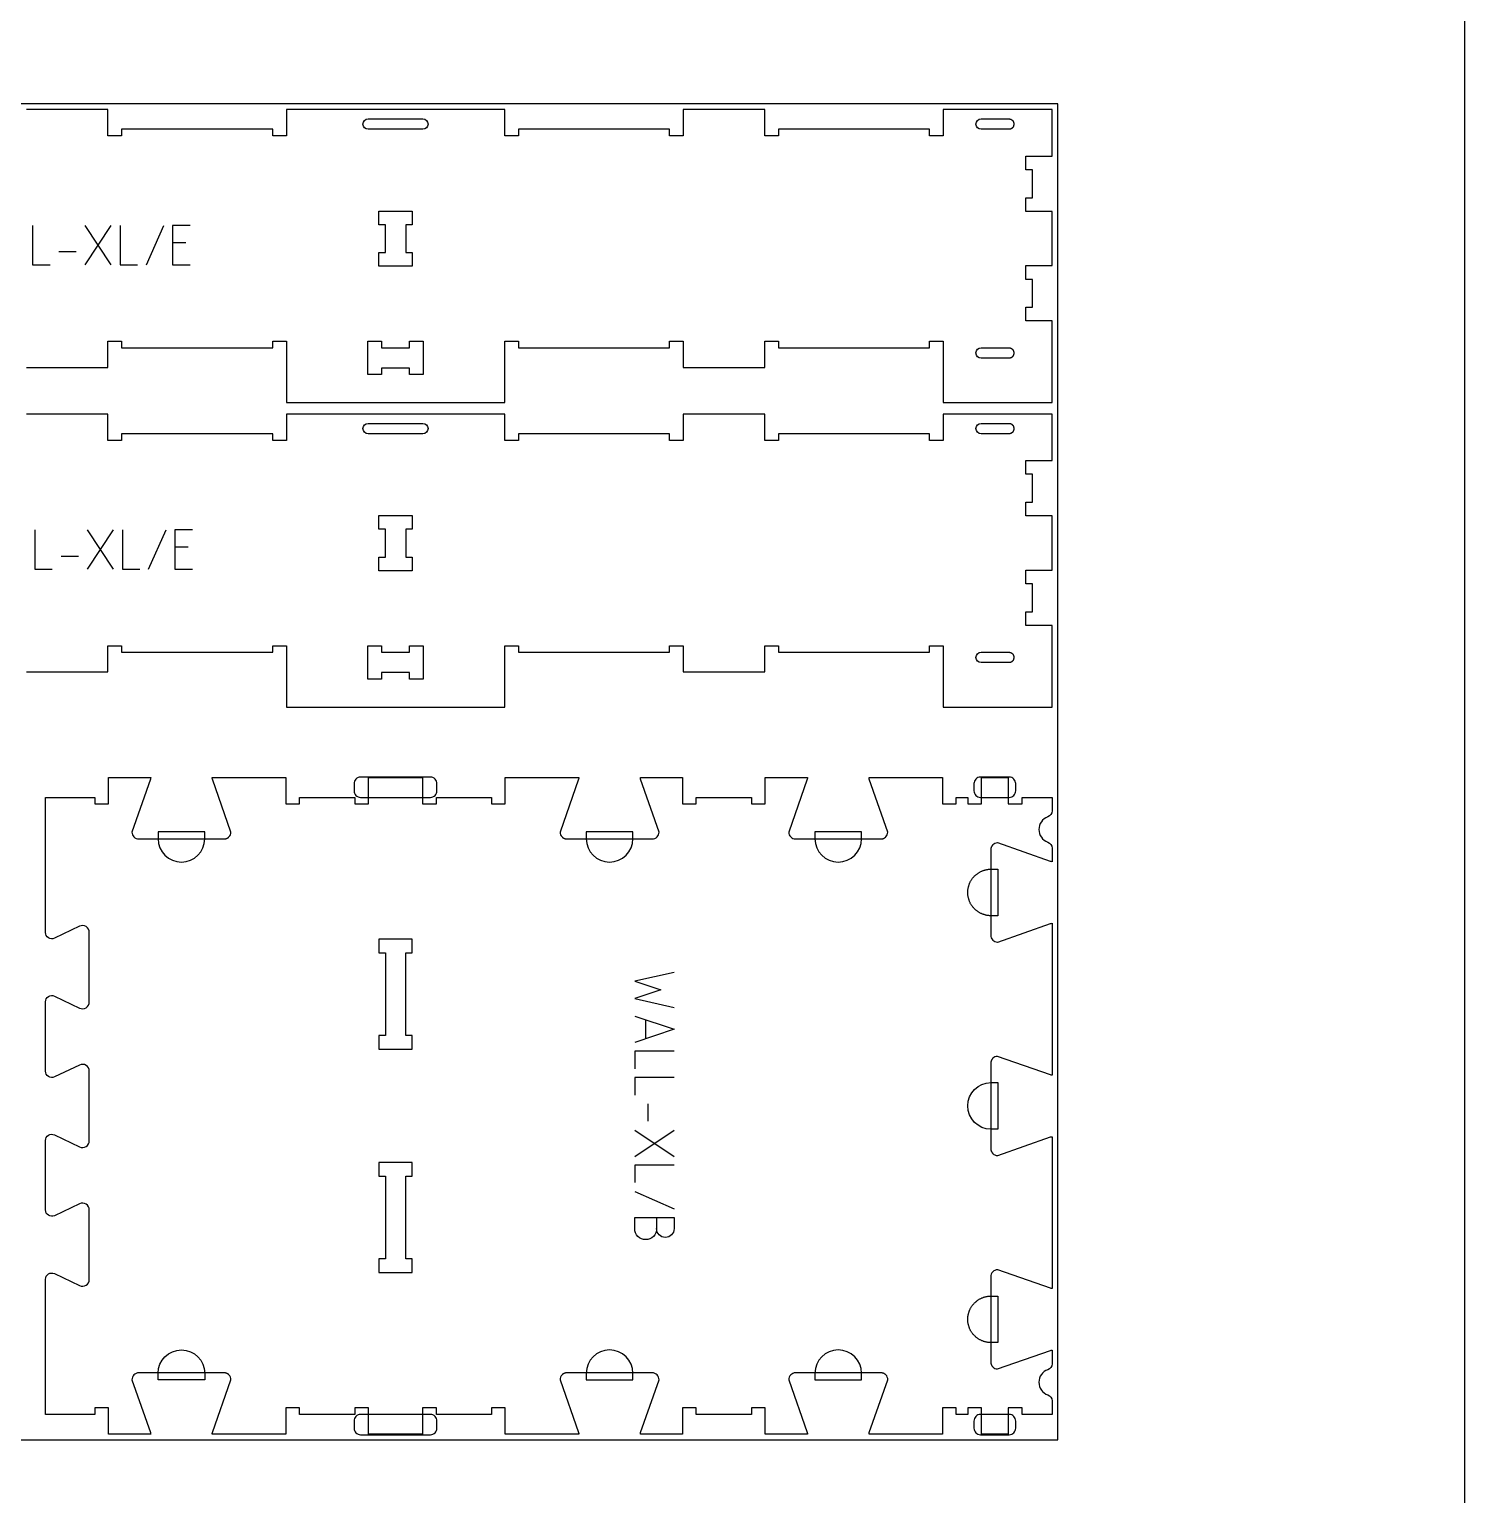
# Model space of a CAD drawing. Extents: x 0 to 4485, y 0 to 8771.
# Drawn here: x 1872 to 3183, y 2401 to 3739 of the extents above; entities that cross this region are included whole.
import ezdxf

# ---------------------------------------------------------------- set-up
doc = ezdxf.new("R2010")
doc.units = 0
for name, color, linetype in [('0_SHEET_SPRUCEPLY_2440X122', 1, 'CONTINUOUS'), ('1_ANYTOOL_1MMDEEP_LABELS_S', 2, 'CONTINUOUS'), ('3_ANYTOOL_CUTTHROUGH_INSID', 4, 'CONTINUOUS'), ('4_ANYTOOL_CUTTHROUGH_OUTSI', 5, 'CONTINUOUS'), ('5_ANYTOOL_HALF_MILL_9MM_IN', 3, 'CONTINUOUS'), ('DONOTCUT', 7, 'CONTINUOUS')]:
    doc.layers.add(name, color=color, linetype=linetype)

msp = doc.modelspace()

# ---------------------------------------------------------------- linework, layer by layer
at = {"layer": '0_SHEET_SPRUCEPLY_2440X122'}
msp.add_lwpolyline([(371.7, 3671.2), (371.7, 2451.2), (2811.7, 2451.2), (2811.7, 3671.2)], close=True, dxfattribs=at)
at = {"layer": '1_ANYTOOL_1MMDEEP_LABELS_S', "color": 2}
for points in [[(1875.1, 3560.3), (1875.1, 3524.3), (1891.1, 3524.3)], [(1923.1, 3524.3), (1947.1, 3560.3)], [(1947.1, 3524.3), (1923.1, 3560.3)], [(1955.1, 3560.3), (1955.1, 3524.3), (1971.1, 3524.3)], [(1979.1, 3524.3), (1995.1, 3560.3)], [(2019.1, 3560.3), (2003.1, 3560.3), (2003.1, 3524.3), (2019.1, 3524.3)], [(1899.1, 3536.3), (1915.1, 3536.3)], [(2015.1, 3544.3), (2003.1, 3544.3)], [(1877.2, 3282.3), (1877.2, 3246.3), (1893.2, 3246.3)], [(1925.2, 3246.3), (1949.2, 3282.3)], [(1949.2, 3246.3), (1925.2, 3282.3)], [(1957.2, 3282.3), (1957.2, 3246.3), (1973.2, 3246.3)], [(1981.2, 3246.3), (1997.2, 3282.3)], [(2021.2, 3282.3), (2005.2, 3282.3), (2005.2, 3246.3), (2021.2, 3246.3)], [(2017.2, 3266.3), (2005.2, 3266.3)], [(1901.2, 3258.3), (1917.2, 3258.3)], [(2461.2, 2878.2), (2425.2, 2870.2), (2449.2, 2862.2), (2425.2, 2854.2), (2461.2, 2846.2)], [(2425.2, 2838.2), (2461.2, 2826.2), (2425.2, 2814.2)], [(2435.2, 2834.9), (2435.2, 2817.6)], [(2461.2, 2806.2), (2425.2, 2806.2), (2425.2, 2790.2)], [(2461.2, 2782.2), (2425.2, 2782.2), (2425.2, 2766.2)], [(2437.2, 2758.2), (2437.2, 2742.2)], [(2425.2, 2710.2), (2461.2, 2734.2)], [(2425.2, 2734.2), (2461.2, 2710.2)], [(2461.2, 2702.2), (2425.2, 2702.2), (2425.2, 2686.2)], [(2425.2, 2678.2), (2461.2, 2662.2)]]:
    msp.add_lwpolyline(points, dxfattribs=at)
msp.add_lwpolyline([(2445.2, 2654.2), (2445.2, 2644.2, -1), (2425.2, 2644.2), (2425.2, 2654.2), (2461.2, 2654.2), (2461.2, 2644.2, -1), (2445.2, 2644.2)], format="xyb", dxfattribs=at)
at = {"layer": '3_ANYTOOL_CUTTHROUGH_INSID'}
for points in [[(2181.7, 3657.5), (2231.7, 3657.5, -1), (2231.7, 3648), (2181.7, 3648, -1)], [(2741.7, 3657.5), (2767.4, 3657.5), (2767.5, 3657.5), (2767.6, 3657.5), (2767.7, 3657.5), (2767.8, 3657.5), (2767.9, 3657.5), (2768, 3657.4), (2768.1, 3657.4), (2768.2, 3657.4), (2768.3, 3657.4), (2768.4, 3657.4), (2768.5, 3657.3), (2768.6, 3657.3), (2768.7, 3657.3), (2768.8, 3657.2), (2768.9, 3657.2), (2769, 3657.1), (2769.1, 3657.1), (2769.2, 3657), (2769.3, 3657), (2769.4, 3656.9), (2769.5, 3656.9), (2769.5, 3656.8), (2769.6, 3656.7), (2769.7, 3656.7), (2769.8, 3656.6), (2769.9, 3656.5), (2770, 3656.5), (2770, 3656.4), (2770.1, 3656.3), (2770.2, 3656.2), (2770.3, 3656.1), (2770.3, 3656.1), (2770.4, 3656), (2770.5, 3655.9), (2770.6, 3655.8), (2770.6, 3655.7), (2770.7, 3655.6), (2770.7, 3655.5), (2770.8, 3655.4), (2770.8, 3655.3), (2770.9, 3655.2), (2770.9, 3655.1), (2771, 3655), (2771, 3654.9), (2771.1, 3654.8), (2771.1, 3654.7), (2771.2, 3654.6), (2771.2, 3654.5), (2771.2, 3654.4), (2771.3, 3654.2), (2771.3, 3654.1), (2771.3, 3654), (2771.3, 3653.9), (2771.4, 3653.8), (2771.4, 3653.7), (2771.4, 3653.6), (2771.4, 3653.5), (2771.4, 3653.4), (2771.4, 3653.3), (2771.4, 3653.2), (2771.4, 3653.1), (2771.4, 3653), (2771.5, 3652.8), (2771.5, 3652.7), (2771.5, 3652.6), (2771.4, 3652.5), (2771.4, 3652.4), (2771.4, 3652.3), (2771.4, 3652.2), (2771.4, 3652.1), (2771.4, 3652), (2771.4, 3651.9), (2771.4, 3651.8), (2771.4, 3651.7), (2771.3, 3651.6), (2771.3, 3651.5), (2771.3, 3651.3), (2771.3, 3651.2), (2771.2, 3651.1), (2771.2, 3651), (2771.2, 3650.9), (2771.1, 3650.8), (2771.1, 3650.7), (2771, 3650.6), (2771, 3650.5), (2770.9, 3650.4), (2770.9, 3650.3), (2770.8, 3650.2), (2770.8, 3650.1), (2770.7, 3650), (2770.7, 3649.9), (2770.6, 3649.8), (2770.6, 3649.7), (2770.5, 3649.6), (2770.4, 3649.5), (2770.3, 3649.4), (2770.3, 3649.3), (2770.2, 3649.3), (2770.1, 3649.2), (2770, 3649.1), (2770, 3649), (2769.9, 3648.9), (2769.8, 3648.9), (2769.7, 3648.8), (2769.6, 3648.7), (2769.5, 3648.7), (2769.5, 3648.6), (2769.4, 3648.6), (2769.3, 3648.5), (2769.2, 3648.4), (2769.1, 3648.4), (2769, 3648.3), (2768.9, 3648.3), (2768.8, 3648.3), (2768.7, 3648.2), (2768.6, 3648.2), (2768.5, 3648.2), (2768.4, 3648.1), (2768.3, 3648.1), (2768.2, 3648.1), (2768.1, 3648.1), (2768, 3648), (2767.9, 3648), (2767.8, 3648), (2767.7, 3648), (2767.6, 3648), (2767.5, 3648), (2767.4, 3648), (2741.7, 3648, -1)], [(2741.7, 3439, -1), (2741.7, 3448.5), (2767.4, 3448.5), (2767.5, 3448.5), (2767.6, 3448.5), (2767.7, 3448.5), (2767.8, 3448.5), (2767.9, 3448.5), (2768, 3448.4), (2768.1, 3448.4), (2768.2, 3448.4), (2768.3, 3448.4), (2768.4, 3448.4), (2768.5, 3448.3), (2768.6, 3448.3), (2768.7, 3448.3), (2768.8, 3448.2), (2768.9, 3448.2), (2769, 3448.1), (2769.1, 3448.1), (2769.2, 3448), (2769.3, 3448), (2769.4, 3447.9), (2769.5, 3447.9), (2769.5, 3447.8), (2769.6, 3447.7), (2769.7, 3447.7), (2769.8, 3447.6), (2769.9, 3447.5), (2770, 3447.5), (2770, 3447.4), (2770.1, 3447.3), (2770.2, 3447.2), (2770.3, 3447.1), (2770.3, 3447.1), (2770.4, 3447), (2770.5, 3446.9), (2770.6, 3446.8), (2770.6, 3446.7), (2770.7, 3446.6), (2770.7, 3446.5), (2770.8, 3446.4), (2770.8, 3446.3), (2770.9, 3446.2), (2770.9, 3446.1), (2771, 3446), (2771, 3445.9), (2771.1, 3445.8), (2771.1, 3445.7), (2771.2, 3445.6), (2771.2, 3445.5), (2771.2, 3445.4), (2771.3, 3445.2), (2771.3, 3445.1), (2771.3, 3445), (2771.3, 3444.9), (2771.4, 3444.8), (2771.4, 3444.7), (2771.4, 3444.6), (2771.4, 3444.5), (2771.4, 3444.4), (2771.4, 3444.3), (2771.4, 3444.2), (2771.4, 3444.1), (2771.4, 3444), (2771.5, 3443.8), (2771.5, 3443.7), (2771.5, 3443.6), (2771.4, 3443.5), (2771.4, 3443.4), (2771.4, 3443.3), (2771.4, 3443.2), (2771.4, 3443.1), (2771.4, 3443), (2771.4, 3442.9), (2771.4, 3442.8), (2771.4, 3442.7), (2771.3, 3442.6), (2771.3, 3442.5), (2771.3, 3442.3), (2771.3, 3442.2), (2771.2, 3442.1), (2771.2, 3442), (2771.2, 3441.9), (2771.1, 3441.8), (2771.1, 3441.7), (2771, 3441.6), (2771, 3441.5), (2770.9, 3441.4), (2770.9, 3441.3), (2770.8, 3441.2), (2770.8, 3441.1), (2770.7, 3441), (2770.7, 3440.9), (2770.6, 3440.8), (2770.6, 3440.7), (2770.5, 3440.6), (2770.4, 3440.5), (2770.3, 3440.4), (2770.3, 3440.3), (2770.2, 3440.3), (2770.1, 3440.2), (2770, 3440.1), (2770, 3440), (2769.9, 3439.9), (2769.8, 3439.9), (2769.7, 3439.8), (2769.6, 3439.7), (2769.5, 3439.7), (2769.5, 3439.6), (2769.4, 3439.6), (2769.3, 3439.5), (2769.2, 3439.4), (2769.1, 3439.4), (2769, 3439.3), (2768.9, 3439.3), (2768.8, 3439.3), (2768.7, 3439.2), (2768.6, 3439.2), (2768.5, 3439.2), (2768.4, 3439.1), (2768.3, 3439.1), (2768.2, 3439.1), (2768.1, 3439.1), (2768, 3439), (2767.9, 3439), (2767.8, 3439), (2767.7, 3439), (2767.6, 3439), (2767.5, 3439), (2767.4, 3439)], [(2181.7, 3379.5), (2231.7, 3379.5, -1), (2231.7, 3370), (2181.7, 3370, -1)], [(2741.7, 3379.5), (2767.4, 3379.5), (2767.5, 3379.5), (2767.6, 3379.5), (2767.7, 3379.5), (2767.8, 3379.5), (2767.9, 3379.5), (2768, 3379.4), (2768.1, 3379.4), (2768.2, 3379.4), (2768.3, 3379.4), (2768.4, 3379.4), (2768.5, 3379.3), (2768.6, 3379.3), (2768.7, 3379.3), (2768.8, 3379.2), (2768.9, 3379.2), (2769, 3379.1), (2769.1, 3379.1), (2769.2, 3379), (2769.3, 3379), (2769.4, 3378.9), (2769.5, 3378.9), (2769.5, 3378.8), (2769.6, 3378.7), (2769.7, 3378.7), (2769.8, 3378.6), (2769.9, 3378.5), (2770, 3378.5), (2770, 3378.4), (2770.1, 3378.3), (2770.2, 3378.2), (2770.3, 3378.1), (2770.3, 3378.1), (2770.4, 3378), (2770.5, 3377.9), (2770.6, 3377.8), (2770.6, 3377.7), (2770.7, 3377.6), (2770.7, 3377.5), (2770.8, 3377.4), (2770.8, 3377.3), (2770.9, 3377.2), (2770.9, 3377.1), (2771, 3377), (2771, 3376.9), (2771.1, 3376.8), (2771.1, 3376.7), (2771.2, 3376.6), (2771.2, 3376.5), (2771.2, 3376.4), (2771.3, 3376.2), (2771.3, 3376.1), (2771.3, 3376), (2771.3, 3375.9), (2771.4, 3375.8), (2771.4, 3375.7), (2771.4, 3375.6), (2771.4, 3375.5), (2771.4, 3375.4), (2771.4, 3375.3), (2771.4, 3375.2), (2771.4, 3375.1), (2771.4, 3375), (2771.5, 3374.8), (2771.5, 3374.7), (2771.5, 3374.6), (2771.4, 3374.5), (2771.4, 3374.4), (2771.4, 3374.3), (2771.4, 3374.2), (2771.4, 3374.1), (2771.4, 3374), (2771.4, 3373.9), (2771.4, 3373.8), (2771.4, 3373.7), (2771.3, 3373.6), (2771.3, 3373.5), (2771.3, 3373.3), (2771.3, 3373.2), (2771.2, 3373.1), (2771.2, 3373), (2771.2, 3372.9), (2771.1, 3372.8), (2771.1, 3372.7), (2771, 3372.6), (2771, 3372.5), (2770.9, 3372.4), (2770.9, 3372.3), (2770.8, 3372.2), (2770.8, 3372.1), (2770.7, 3372), (2770.7, 3371.9), (2770.6, 3371.8), (2770.6, 3371.7), (2770.5, 3371.6), (2770.4, 3371.5), (2770.3, 3371.4), (2770.3, 3371.3), (2770.2, 3371.3), (2770.1, 3371.2), (2770, 3371.1), (2770, 3371), (2769.9, 3370.9), (2769.8, 3370.9), (2769.7, 3370.8), (2769.6, 3370.7), (2769.5, 3370.7), (2769.5, 3370.6), (2769.4, 3370.6), (2769.3, 3370.5), (2769.2, 3370.4), (2769.1, 3370.4), (2769, 3370.3), (2768.9, 3370.3), (2768.8, 3370.3), (2768.7, 3370.2), (2768.6, 3370.2), (2768.5, 3370.2), (2768.4, 3370.1), (2768.3, 3370.1), (2768.2, 3370.1), (2768.1, 3370.1), (2768, 3370), (2767.9, 3370), (2767.8, 3370), (2767.7, 3370), (2767.6, 3370), (2767.5, 3370), (2767.4, 3370), (2741.7, 3370, -1)], [(2741.7, 3161, -1), (2741.7, 3170.5), (2767.4, 3170.5), (2767.5, 3170.5), (2767.6, 3170.5), (2767.7, 3170.5), (2767.8, 3170.5), (2767.9, 3170.5), (2768, 3170.4), (2768.1, 3170.4), (2768.2, 3170.4), (2768.3, 3170.4), (2768.4, 3170.4), (2768.5, 3170.3), (2768.6, 3170.3), (2768.7, 3170.3), (2768.8, 3170.2), (2768.9, 3170.2), (2769, 3170.1), (2769.1, 3170.1), (2769.2, 3170), (2769.3, 3170), (2769.4, 3169.9), (2769.5, 3169.9), (2769.5, 3169.8), (2769.6, 3169.7), (2769.7, 3169.7), (2769.8, 3169.6), (2769.9, 3169.5), (2770, 3169.5), (2770, 3169.4), (2770.1, 3169.3), (2770.2, 3169.2), (2770.3, 3169.1), (2770.3, 3169.1), (2770.4, 3169), (2770.5, 3168.9), (2770.6, 3168.8), (2770.6, 3168.7), (2770.7, 3168.6), (2770.7, 3168.5), (2770.8, 3168.4), (2770.8, 3168.3), (2770.9, 3168.2), (2770.9, 3168.1), (2771, 3168), (2771, 3167.9), (2771.1, 3167.8), (2771.1, 3167.7), (2771.2, 3167.6), (2771.2, 3167.5), (2771.2, 3167.4), (2771.3, 3167.2), (2771.3, 3167.1), (2771.3, 3167), (2771.3, 3166.9), (2771.4, 3166.8), (2771.4, 3166.7), (2771.4, 3166.6), (2771.4, 3166.5), (2771.4, 3166.4), (2771.4, 3166.3), (2771.4, 3166.2), (2771.4, 3166.1), (2771.4, 3166), (2771.5, 3165.8), (2771.5, 3165.7), (2771.5, 3165.6), (2771.4, 3165.5), (2771.4, 3165.4), (2771.4, 3165.3), (2771.4, 3165.2), (2771.4, 3165.1), (2771.4, 3165), (2771.4, 3164.9), (2771.4, 3164.8), (2771.4, 3164.7), (2771.3, 3164.6), (2771.3, 3164.5), (2771.3, 3164.3), (2771.3, 3164.2), (2771.2, 3164.1), (2771.2, 3164), (2771.2, 3163.9), (2771.1, 3163.8), (2771.1, 3163.7), (2771, 3163.6), (2771, 3163.5), (2770.9, 3163.4), (2770.9, 3163.3), (2770.8, 3163.2), (2770.8, 3163.1), (2770.7, 3163), (2770.7, 3162.9), (2770.6, 3162.8), (2770.6, 3162.7), (2770.5, 3162.6), (2770.4, 3162.5), (2770.3, 3162.4), (2770.3, 3162.3), (2770.2, 3162.3), (2770.1, 3162.2), (2770, 3162.1), (2770, 3162), (2769.9, 3161.9), (2769.8, 3161.9), (2769.7, 3161.8), (2769.6, 3161.7), (2769.5, 3161.7), (2769.5, 3161.6), (2769.4, 3161.6), (2769.3, 3161.5), (2769.2, 3161.4), (2769.1, 3161.4), (2769, 3161.3), (2768.9, 3161.3), (2768.8, 3161.3), (2768.7, 3161.2), (2768.6, 3161.2), (2768.5, 3161.2), (2768.4, 3161.1), (2768.3, 3161.1), (2768.2, 3161.1), (2768.1, 3161.1), (2768, 3161), (2767.9, 3161), (2767.8, 3161), (2767.7, 3161), (2767.6, 3161), (2767.5, 3161), (2767.4, 3161)]]:
    msp.add_lwpolyline(points, format="xyb", close=True, dxfattribs=at)
for points in [[(2197.5, 3535.4), (2197.5, 3560.9), (2191.5, 3560.9), (2191.5, 3573.4), (2222, 3573.4), (2222, 3560.9), (2216, 3560.9), (2216, 3535.4), (2222, 3535.4), (2222, 3522.9), (2191.5, 3522.9), (2191.5, 3535.4)], [(2219.5, 3430), (2194, 3430), (2194, 3424), (2181.5, 3424), (2181.5, 3454.5), (2194, 3454.5), (2194, 3448.5), (2219.5, 3448.5), (2219.5, 3454.5), (2232, 3454.5), (2232, 3424), (2219.5, 3424)], [(2197.5, 3257.4), (2197.5, 3282.9), (2191.5, 3282.9), (2191.5, 3295.4), (2222, 3295.4), (2222, 3282.9), (2216, 3282.9), (2216, 3257.4), (2222, 3257.4), (2222, 3244.9), (2191.5, 3244.9), (2191.5, 3257.4)], [(2219.5, 3152), (2194, 3152), (2194, 3146), (2181.5, 3146), (2181.5, 3176.5), (2194, 3176.5), (2194, 3170.5), (2219.5, 3170.5), (2219.5, 3176.5), (2232, 3176.5), (2232, 3146), (2219.5, 3146)], [(2191.5, 2908.2), (2191.5, 2896), (2197.5, 2896), (2197.5, 2820.5), (2191.5, 2820.5), (2191.5, 2808), (2222, 2808), (2222, 2820.5), (2216, 2820.5), (2216, 2896), (2222, 2896), (2222, 2908.5), (2191.5, 2908.5)], [(2222, 2604.2), (2222, 2616.5), (2216, 2616.5), (2216, 2692), (2222, 2692), (2222, 2704.5), (2191.5, 2704.5), (2191.5, 2692), (2197.5, 2692), (2197.5, 2616.5), (2191.5, 2616.5), (2191.5, 2604), (2222, 2604)]]:
    msp.add_lwpolyline(points, close=True, dxfattribs=at)
at = {"layer": '4_ANYTOOL_CUTTHROUGH_OUTSI'}
for points in [[(1869.5, 3430.5), (1944, 3430.5), (1944, 3454.5), (1956.5, 3454.5), (1956.5, 3448.5), (2094.5, 3448.5), (2094.5, 3454.5), (2107, 3454.5), (2107, 3398.5), (2306.5, 3398.5), (2306.5, 3454.5), (2319, 3454.5), (2319, 3448.5), (2457, 3448.5), (2457, 3454.5), (2469.5, 3454.5), (2469.5, 3430.5), (2544, 3430.5), (2544, 3454.5), (2556.5, 3454.5), (2556.5, 3448.5), (2694.5, 3448.5), (2694.5, 3454.5), (2707, 3454.5), (2707, 3398.5), (2806.5, 3398.5), (2806.5, 3473), (2782.5, 3473), (2782.5, 3485.5), (2788.5, 3485.5), (2788.5, 3511), (2782.5, 3511), (2782.5, 3523.5), (2806.5, 3523.5), (2806.5, 3573), (2782.5, 3573), (2782.5, 3585.5), (2788.5, 3585.5), (2788.5, 3611), (2782.5, 3611), (2782.5, 3623.5), (2806.5, 3623.5), (2806.5, 3666), (2707, 3666), (2707, 3642), (2694.5, 3642), (2694.5, 3648), (2556.5, 3648), (2556.5, 3642), (2544, 3642), (2544, 3666), (2469.5, 3666), (2469.5, 3642), (2457, 3642), (2457, 3648), (2319, 3648), (2319, 3642), (2306.5, 3642), (2306.5, 3666), (2107, 3666), (2107, 3642), (2094.5, 3642), (2094.5, 3648), (1956.5, 3648), (1956.5, 3642), (1944, 3642), (1944, 3666), (1869.5, 3666)], [(1869.5, 3152.5), (1944, 3152.5), (1944, 3176.5), (1956.5, 3176.5), (1956.5, 3170.5), (2094.5, 3170.5), (2094.5, 3176.5), (2107, 3176.5), (2107, 3120.5), (2306.5, 3120.5), (2306.5, 3176.5), (2319, 3176.5), (2319, 3170.5), (2457, 3170.5), (2457, 3176.5), (2469.5, 3176.5), (2469.5, 3152.5), (2544, 3152.5), (2544, 3176.5), (2556.5, 3176.5), (2556.5, 3170.5), (2694.5, 3170.5), (2694.5, 3176.5), (2707, 3176.5), (2707, 3120.5), (2806.5, 3120.5), (2806.5, 3195), (2782.5, 3195), (2782.5, 3207.5), (2788.5, 3207.5), (2788.5, 3233), (2782.5, 3233), (2782.5, 3245.5), (2806.5, 3245.5), (2806.5, 3295), (2782.5, 3295), (2782.5, 3307.5), (2788.5, 3307.5), (2788.5, 3333), (2782.5, 3333), (2782.5, 3345.5), (2806.5, 3345.5), (2806.5, 3388), (2707, 3388), (2707, 3364), (2694.5, 3364), (2694.5, 3370), (2556.5, 3370), (2556.5, 3364), (2544, 3364), (2544, 3388), (2469.5, 3388), (2469.5, 3364), (2457, 3364), (2457, 3370), (2319, 3370), (2319, 3364), (2306.5, 3364), (2306.5, 3388), (2107, 3388), (2107, 3364), (2094.5, 3364), (2094.5, 3370), (1956.5, 3370), (1956.5, 3364), (1944, 3364), (1944, 3388), (1869.5, 3388)]]:
    msp.add_lwpolyline(points, dxfattribs=at)
msp.add_lwpolyline([(2802.6, 2515.4, 0.707107), (2802.6, 2492.3, -0.317837), (2806.5, 2486.9), (2806.5, 2474.5), (2779, 2474.5), (2779, 2480.5), (2766.5, 2480.5), (2766.5, 2456.5), (2742, 2456.5), (2742, 2480.5), (2729.5, 2480.5), (2729.5, 2474.5), (2719, 2474.5), (2719, 2480.5), (2706.5, 2480.5), (2706.5, 2456.5), (2639.3, 2456.5), (2639.3, 2456.5, -0.061485), (2639.5, 2457.9), (2656.4, 2506.2), (2656.4, 2506.2), (2656.4, 2506.2), (2656.4, 2506.2, 0.198912), (2654.6, 2510.7), (2654.5, 2510.8), (2654.4, 2510.9), (2654.2, 2511), (2654.1, 2511.1), (2654, 2511.2), (2653.9, 2511.3), (2653.8, 2511.3), (2653.6, 2511.4), (2653.5, 2511.5), (2653.4, 2511.6), (2653.2, 2511.7), (2653.1, 2511.7), (2653, 2511.8), (2652.8, 2511.9), (2652.7, 2512), (2652.5, 2512), (2652.4, 2512.1), (2652.3, 2512.1), (2652.1, 2512.2), (2652, 2512.2), (2651.8, 2512.3), (2651.7, 2512.3), (2651.5, 2512.3), (2651.4, 2512.4), (2651.2, 2512.4), (2651.1, 2512.4), (2650.9, 2512.4), (2650.8, 2512.5), (2650.6, 2512.5), (2650.5, 2512.5), (2650.3, 2512.5), (2650.2, 2512.5), (2572.2, 2512.5, 0.414214), (2565.9, 2506.2), (2565.9, 2506.2), (2565.9, 2506.2), (2582.8, 2457.9), (2582.8, 2457.9, -0.061485), (2583.1, 2456.5), (2544.5, 2456.5), (2544.5, 2480.5), (2532, 2480.5), (2532, 2474.5), (2481.5, 2474.5), (2481.5, 2480.5), (2469, 2480.5), (2469, 2456.5), (2430.4, 2456.5), (2430.4, 2456.5, -0.061485), (2430.6, 2457.9), (2447.5, 2506.2), (2447.5, 2506.2), (2447.5, 2506.2), (2447.5, 2506.2, 0.414214), (2441.2, 2512.5), (2363.2, 2512.5), (2363.1, 2512.5), (2362.9, 2512.5), (2362.8, 2512.5), (2362.6, 2512.5), (2362.5, 2512.4), (2362.3, 2512.4), (2362.2, 2512.4), (2362, 2512.4), (2361.9, 2512.3), (2361.7, 2512.3), (2361.6, 2512.3), (2361.4, 2512.2), (2361.3, 2512.2), (2361.1, 2512.1), (2361, 2512.1), (2360.9, 2512), (2360.7, 2512), (2360.6, 2511.9), (2360.4, 2511.8), (2360.3, 2511.7), (2360.2, 2511.7), (2360, 2511.6), (2359.9, 2511.5), (2359.8, 2511.4), (2359.6, 2511.3), (2359.5, 2511.3), (2359.4, 2511.2), (2359.3, 2511.1), (2359.2, 2511), (2359, 2510.9), (2358.9, 2510.8), (2358.8, 2510.7, 0.198912), (2357, 2506.2), (2357, 2506.2), (2357, 2506.2), (2373.9, 2457.9), (2373.9, 2457.9, -0.061485), (2374.1, 2456.5), (2356.7, 2456.5), (2307, 2456.5), (2307, 2480.5), (2294.5, 2480.5), (2294.5, 2474.5), (2244, 2474.5), (2244, 2480.5), (2231.5, 2480.5), (2231.5, 2456.5), (2182, 2456.5), (2182, 2480.5), (2169.5, 2480.5), (2169.5, 2474.5), (2119, 2474.5), (2119, 2480.5), (2106.5, 2480.5), (2106.5, 2456.5), (2039.3, 2456.5), (2039.3, 2456.5, -0.061485), (2039.5, 2457.9), (2056.4, 2506.2), (2056.4, 2506.2), (2056.4, 2506.2), (2056.4, 2506.2, 0.198912), (2054.6, 2510.7), (2054.5, 2510.8), (2054.4, 2510.9), (2054.2, 2511), (2054.1, 2511.1), (2054, 2511.2), (2053.9, 2511.3), (2053.8, 2511.3), (2053.6, 2511.4), (2053.5, 2511.5), (2053.4, 2511.6), (2053.2, 2511.7), (2053.1, 2511.7), (2053, 2511.8), (2052.8, 2511.9), (2052.7, 2512), (2052.5, 2512), (2052.4, 2512.1), (2052.3, 2512.1), (2052.1, 2512.2), (2052, 2512.2), (2051.8, 2512.3), (2051.7, 2512.3), (2051.5, 2512.3), (2051.4, 2512.4), (2051.2, 2512.4), (2051.1, 2512.4), (2050.9, 2512.4), (2050.8, 2512.5), (2050.6, 2512.5), (2050.5, 2512.5), (2050.3, 2512.5), (2050.2, 2512.5), (1972.2, 2512.5, 0.414214), (1965.9, 2506.2), (1965.9, 2506.2), (1965.9, 2506.2), (1982.8, 2457.9), (1982.8, 2457.9, -0.061485), (1983.1, 2456.5), (1944.5, 2456.5), (1944.5, 2480.5), (1932, 2480.5), (1932, 2474.5), (1887, 2474.5), (1887, 2597.9), (1887, 2597.9, -0.551268), (1895.2, 2603.1), (1918, 2592.2, 0.551268), (1927, 2597.8), (1927, 2661.2, 0.551268), (1918, 2666.9), (1895.2, 2656, -0.551268), (1887, 2661.2), (1887, 2724.6, -0.551268), (1895.2, 2729.8), (1918, 2718.9, 0.551268), (1927, 2724.5), (1927, 2787.9, 0.551268), (1918, 2793.6), (1895.2, 2782.7, -0.551268), (1887, 2787.9), (1887, 2851.3, -0.551268), (1895.2, 2856.5), (1918, 2845.6, 0.551268), (1927, 2851.2), (1927, 2914.6, 0.551268), (1918, 2920.3), (1895.2, 2909.4, -0.257375), (1889.6, 2909.7, -0.257375), (1887, 2914.6), (1887, 3038), (1932, 3038), (1932, 3032), (1944.5, 3032), (1944.5, 3056), (1983.1, 3056), (1983.1, 3056, -0.061485), (1982.8, 3054.6), (1965.9, 3006.3), (1965.9, 3006.3), (1965.9, 3006.2), (1965.9, 3006.2, 0.414214), (1972.2, 3000), (2050.2, 3000), (2050.3, 3000), (2050.5, 3000), (2050.6, 3000), (2050.8, 3000), (2050.9, 3000), (2051.1, 3000.1), (2051.2, 3000.1), (2051.4, 3000.1), (2051.5, 3000.1), (2051.7, 3000.2), (2051.8, 3000.2), (2052, 3000.3), (2052.1, 3000.3), (2052.3, 3000.4), (2052.4, 3000.4), (2052.5, 3000.5), (2052.7, 3000.5), (2052.8, 3000.6), (2053, 3000.7), (2053.1, 3000.7), (2053.2, 3000.8), (2053.4, 3000.9), (2053.5, 3001), (2053.6, 3001), (2053.8, 3001.1), (2053.9, 3001.2), (2054, 3001.3), (2054.1, 3001.4), (2054.2, 3001.5), (2054.4, 3001.6), (2054.5, 3001.7), (2054.6, 3001.8, 0.198912), (2056.4, 3006.2), (2056.4, 3006.3), (2056.4, 3006.3), (2039.5, 3054.6), (2039.5, 3054.6, -0.061485), (2039.3, 3056), (2106.5, 3056), (2106.5, 3032), (2119, 3032), (2119, 3038), (2169.5, 3038), (2169.5, 3032), (2182, 3032), (2182, 3056), (2231.5, 3056), (2231.5, 3032), (2244, 3032), (2244, 3038), (2294.5, 3038), (2294.5, 3032), (2307, 3032), (2307, 3056), (2374.1, 3056), (2374.1, 3056, -0.061485), (2373.9, 3054.6), (2357, 3006.3), (2357, 3006.3), (2357, 3006.2), (2357, 3006.2, 0.198912), (2358.8, 3001.8), (2358.9, 3001.7), (2359, 3001.6), (2359.2, 3001.5), (2359.3, 3001.4), (2359.4, 3001.3), (2359.5, 3001.2), (2359.6, 3001.1), (2359.8, 3001), (2359.9, 3001), (2360, 3000.9), (2360.2, 3000.8), (2360.3, 3000.7), (2360.4, 3000.7), (2360.6, 3000.6), (2360.7, 3000.5), (2360.9, 3000.5), (2361, 3000.4), (2361.1, 3000.4), (2361.3, 3000.3), (2361.4, 3000.3), (2361.6, 3000.2), (2361.7, 3000.2), (2361.9, 3000.1), (2362, 3000.1), (2362.2, 3000.1), (2362.3, 3000.1), (2362.5, 3000), (2362.6, 3000), (2362.8, 3000), (2362.9, 3000), (2363.1, 3000), (2363.2, 3000), (2441.2, 3000, 0.414214), (2447.5, 3006.2), (2447.5, 3006.3), (2447.5, 3006.3), (2430.6, 3054.6), (2430.6, 3054.6, -0.061485), (2430.4, 3056), (2469, 3056), (2469, 3032), (2481.5, 3032), (2481.5, 3038), (2532, 3038), (2532, 3032), (2544.5, 3032), (2544.5, 3056), (2583.1, 3056), (2583.1, 3056, -0.061485), (2582.8, 3054.6), (2565.9, 3006.3), (2565.9, 3006.3), (2565.9, 3006.2), (2565.9, 3006.2, 0.414214), (2572.2, 3000), (2650.2, 3000), (2650.3, 3000), (2650.5, 3000), (2650.6, 3000), (2650.8, 3000), (2650.9, 3000), (2651.1, 3000.1), (2651.2, 3000.1), (2651.4, 3000.1), (2651.5, 3000.1), (2651.7, 3000.2), (2651.8, 3000.2), (2652, 3000.3), (2652.1, 3000.3), (2652.3, 3000.4), (2652.4, 3000.4), (2652.5, 3000.5), (2652.7, 3000.5), (2652.8, 3000.6), (2653, 3000.7), (2653.1, 3000.7), (2653.2, 3000.8), (2653.4, 3000.9), (2653.5, 3001), (2653.6, 3001), (2653.8, 3001.1), (2653.9, 3001.2), (2654, 3001.3), (2654.1, 3001.4), (2654.2, 3001.5), (2654.4, 3001.6), (2654.5, 3001.7), (2654.6, 3001.8, 0.198912), (2656.4, 3006.2), (2656.4, 3006.3), (2656.4, 3006.3), (2639.5, 3054.6), (2639.5, 3054.6, -0.061485), (2639.3, 3056), (2706.5, 3056), (2706.5, 3032), (2719, 3032), (2719, 3038), (2729.5, 3038), (2729.5, 3032), (2742, 3032), (2742, 3056), (2766.5, 3056), (2766.5, 3032), (2779, 3032), (2779, 3038), (2806.5, 3038), (2806.5, 3025.6), (2806.5, 3025.6, -0.317837), (2802.6, 3020.2, 0.707107), (2802.6, 2997.1, -0.317837), (2806.5, 2991.6), (2806.5, 2979.2, -0.061485), (2805.1, 2979.5), (2756.8, 2996.4), (2756.7, 2996.4), (2756.7, 2996.4), (2756.7, 2996.4, 0.198912), (2752.3, 2994.6), (2752.2, 2994.5), (2752.1, 2994.3), (2752, 2994.2), (2751.9, 2994.1), (2751.8, 2994), (2751.7, 2993.9), (2751.6, 2993.7), (2751.5, 2993.6), (2751.4, 2993.5), (2751.3, 2993.4), (2751.3, 2993.2), (2751.2, 2993.1), (2751.1, 2993), (2751.1, 2992.8), (2751, 2992.7), (2750.9, 2992.5), (2750.9, 2992.4), (2750.8, 2992.2), (2750.8, 2992.1), (2750.7, 2991.9), (2750.7, 2991.8), (2750.6, 2991.6), (2750.6, 2991.5), (2750.6, 2991.3), (2750.5, 2991.2), (2750.5, 2991), (2750.5, 2990.9), (2750.5, 2990.7), (2750.5, 2990.6), (2750.5, 2990.4), (2750.5, 2990.3), (2750.5, 2990.1), (2750.5, 2912.1, 0.414214), (2756.7, 2905.9), (2756.7, 2905.9), (2756.8, 2905.9), (2805.1, 2922.8), (2805.1, 2922.8, -0.061485), (2806.5, 2923), (2806.5, 2784.3, -0.061485), (2805.1, 2784.6), (2756.7, 2801.5), (2756.7, 2801.5), (2756.7, 2801.5, 0.198912), (2752.3, 2799.7), (2752.2, 2799.6), (2752.1, 2799.4), (2752, 2799.3), (2751.9, 2799.2), (2751.8, 2799.1), (2751.7, 2799), (2751.6, 2798.8), (2751.5, 2798.7), (2751.4, 2798.6), (2751.3, 2798.5), (2751.3, 2798.3), (2751.2, 2798.2), (2751.1, 2798.1), (2751.1, 2797.9), (2751, 2797.8), (2750.9, 2797.6), (2750.9, 2797.5), (2750.8, 2797.3), (2750.8, 2797.2), (2750.7, 2797), (2750.7, 2796.9), (2750.6, 2796.7), (2750.6, 2796.6), (2750.6, 2796.4), (2750.5, 2796.3), (2750.5, 2796.1), (2750.5, 2796), (2750.5, 2795.8), (2750.5, 2795.7), (2750.5, 2795.5), (2750.5, 2795.4), (2750.5, 2795.2), (2750.5, 2717.2), (2750.5, 2717.1), (2750.5, 2716.9), (2750.5, 2716.8), (2750.5, 2716.6), (2750.5, 2716.5), (2750.5, 2716.3), (2750.5, 2716.2), (2750.6, 2716), (2750.6, 2715.9), (2750.6, 2715.7), (2750.7, 2715.6), (2750.7, 2715.4), (2750.8, 2715.3), (2750.8, 2715.1), (2750.9, 2715), (2750.9, 2714.8), (2751, 2714.7), (2751.1, 2714.6), (2751.1, 2714.4), (2751.2, 2714.3), (2751.3, 2714.2), (2751.3, 2714), (2751.4, 2713.9), (2751.5, 2713.8), (2751.6, 2713.6), (2751.7, 2713.5), (2751.8, 2713.4), (2751.9, 2713.3), (2752, 2713.2), (2752.1, 2713), (2752.2, 2712.9), (2752.3, 2712.8, 0.198912), (2756.7, 2711), (2756.7, 2711), (2756.8, 2711), (2805.1, 2727.9), (2805.1, 2727.9, -0.061485), (2806.5, 2728.1), (2806.5, 2589.4, -0.061485), (2805.1, 2589.7), (2756.8, 2606.6), (2756.7, 2606.6), (2756.7, 2606.6), (2756.7, 2606.6, 0.414214), (2750.5, 2600.3), (2750.5, 2522.3), (2750.5, 2522.2), (2750.5, 2522), (2750.5, 2521.9), (2750.5, 2521.7), (2750.5, 2521.6), (2750.5, 2521.4), (2750.5, 2521.3), (2750.6, 2521.1), (2750.6, 2521), (2750.6, 2520.8), (2750.7, 2520.7), (2750.7, 2520.5), (2750.8, 2520.4), (2750.8, 2520.2), (2750.9, 2520.1), (2750.9, 2519.9), (2751, 2519.8), (2751.1, 2519.7), (2751.1, 2519.5), (2751.2, 2519.4), (2751.3, 2519.3), (2751.3, 2519.1), (2751.4, 2519), (2751.5, 2518.9), (2751.6, 2518.7), (2751.7, 2518.6), (2751.8, 2518.5), (2751.9, 2518.4), (2752, 2518.3), (2752.1, 2518.1), (2752.2, 2518), (2752.3, 2517.9, 0.198912), (2756.7, 2516.1), (2756.7, 2516.1), (2805.1, 2533), (2805.1, 2533, -0.061485), (2806.5, 2533.2), (2806.5, 2520.8, -0.317837)], format="xyb", close=True, dxfattribs=at)
at = {"layer": '5_ANYTOOL_HALF_MILL_9MM_IN'}
for points in [[(2174.8, 3056.5, 0.414214), (2168.8, 3050.5), (2168.8, 3044, 0.414214), (2174.8, 3038), (2238.6, 3038, 0.414214), (2244.6, 3044), (2244.6, 3050.5, 0.414214), (2238.6, 3056.5)], [(2741.1, 3056.5, 0.414214), (2735.1, 3050.5), (2735.1, 3044, 0.414214), (2741.1, 3038), (2767.3, 3038, 0.414214), (2773.3, 3044), (2773.3, 3050.5, 0.414214), (2767.3, 3056.5)], [(1989.9, 3000.2, 1), (2032.4, 3000.2), (2032.4, 3000.5), (2032.4, 3006.5), (1989.9, 3006.5), (1989.9, 3000.5), (1989.9, 3000.2)], [(2381, 3000.2, 1), (2423.5, 3000.2), (2423.5, 3000.5), (2423.5, 3006.5), (2381, 3006.5), (2381, 3000.5), (2381, 3000.2)], [(2589.9, 3000.2, 1), (2632.4, 3000.2), (2632.4, 3000.5), (2632.4, 3006.5), (2589.9, 3006.5), (2589.9, 3000.5), (2589.9, 3000.2)], [(2750.7, 2735, -1), (2750.7, 2777.5), (2751, 2777.5), (2757, 2777.5), (2757, 2735), (2751, 2735), (2750.7, 2735)], [(1989.9, 2512.2, -1), (2032.4, 2512.2), (2032.4, 2512), (2032.4, 2506), (1989.9, 2506), (1989.9, 2512), (1989.9, 2512.2)], [(2423.5, 2512.2, 1), (2381, 2512.2), (2381, 2512), (2381, 2506), (2423.5, 2506), (2423.5, 2512), (2423.5, 2512.2)], [(2632.4, 2512.2, 1), (2589.9, 2512.2), (2589.9, 2512), (2589.9, 2506), (2632.4, 2506), (2632.4, 2512), (2632.4, 2512.2)], [(2174.8, 2474.5, 0.414214), (2168.8, 2468.5), (2168.8, 2462, 0.414214), (2174.8, 2456), (2238.6, 2456, 0.414214), (2244.6, 2462), (2244.6, 2468.5, 0.414214), (2238.6, 2474.5)], [(2741.1, 2474.5, 0.414214), (2735.1, 2468.5), (2735.1, 2462, 0.414214), (2741.1, 2456), (2767.3, 2456, 0.414214), (2773.3, 2462), (2773.3, 2468.5, 0.414214), (2767.3, 2474.5)]]:
    msp.add_lwpolyline(points, format="xyb", close=True, dxfattribs=at)
for points in [[(2750.7, 2929.9), (2750.2, 2929.9), (2749.8, 2929.9), (2749.3, 2929.9), (2748.8, 2930), (2748.3, 2930), (2747.8, 2930.1), (2747.3, 2930.2), (2746.8, 2930.2), (2746.3, 2930.3), (2745.8, 2930.5), (2745.4, 2930.6), (2744.9, 2930.7), (2744.4, 2930.9), (2743.9, 2931), (2743.4, 2931.2), (2742.9, 2931.4), (2742.4, 2931.6), (2741.9, 2931.8), (2741.4, 2932), (2740.9, 2932.3), (2740.5, 2932.5), (2740, 2932.8), (2739.5, 2933.1), (2739.1, 2933.4), (2738.6, 2933.7), (2738.2, 2934), (2737.7, 2934.3), (2737.3, 2934.6), (2736.9, 2935), (2736.5, 2935.4), (2736.1, 2935.7), (2735.7, 2936.1), (2735.3, 2936.5), (2734.9, 2936.9), (2734.6, 2937.3), (2734.2, 2937.7), (2733.9, 2938.2), (2733.5, 2938.6), (2733.2, 2939.1), (2732.9, 2939.5), (2732.6, 2940), (2732.3, 2940.4), (2732.1, 2940.9), (2731.8, 2941.4), (2731.6, 2941.9), (2731.4, 2942.3), (2731.1, 2942.8), (2730.9, 2943.3), (2730.8, 2943.8), (2730.6, 2944.3), (2730.4, 2944.8), (2730.3, 2945.3), (2730.1, 2945.8), (2730, 2946.3), (2729.9, 2946.8), (2729.8, 2947.3), (2729.7, 2947.8), (2729.6, 2948.3), (2729.6, 2948.7), (2729.5, 2949.2), (2729.5, 2949.7), (2729.5, 2950.2), (2729.5, 2950.7), (2729.5, 2951.1), (2729.5, 2951.6), (2729.5, 2952.1), (2729.5, 2952.6), (2729.5, 2953), (2729.6, 2953.5), (2729.6, 2954), (2729.7, 2954.5), (2729.8, 2955), (2729.9, 2955.5), (2730, 2956), (2730.1, 2956.5), (2730.3, 2957), (2730.4, 2957.5), (2730.6, 2958), (2730.8, 2958.5), (2730.9, 2959), (2731.1, 2959.5), (2731.4, 2959.9), (2731.6, 2960.4), (2731.8, 2960.9), (2732.1, 2961.4), (2732.3, 2961.8), (2732.6, 2962.3), (2732.9, 2962.8), (2733.2, 2963.2), (2733.5, 2963.7), (2733.9, 2964.1), (2734.2, 2964.5), (2734.6, 2965), (2734.9, 2965.4), (2735.3, 2965.8), (2735.7, 2966.2), (2736.1, 2966.5), (2736.5, 2966.9), (2736.9, 2967.3), (2737.3, 2967.6), (2737.7, 2968), (2738.2, 2968.3), (2738.6, 2968.6), (2739.1, 2968.9), (2739.5, 2969.2), (2740, 2969.5), (2740.5, 2969.8), (2740.9, 2970), (2741.4, 2970.3), (2741.9, 2970.5), (2742.4, 2970.7), (2742.9, 2970.9), (2743.4, 2971.1), (2743.9, 2971.3), (2744.4, 2971.4), (2744.9, 2971.6), (2745.4, 2971.7), (2745.8, 2971.8), (2746.3, 2971.9), (2746.8, 2972), (2747.3, 2972.1), (2747.8, 2972.2), (2748.3, 2972.3), (2748.8, 2972.3), (2749.3, 2972.3), (2749.8, 2972.4), (2750.2, 2972.4), (2750.7, 2972.4), (2751, 2972.4), (2757, 2972.4), (2757, 2929.9), (2751, 2929.9), (2750.7, 2929.9)], [(2750.7, 2540.1), (2750.2, 2540.1), (2749.8, 2540.1), (2749.3, 2540.1), (2748.8, 2540.2), (2748.3, 2540.2), (2747.8, 2540.3), (2747.3, 2540.4), (2746.8, 2540.4), (2746.3, 2540.5), (2745.8, 2540.7), (2745.4, 2540.8), (2744.9, 2540.9), (2744.4, 2541.1), (2743.9, 2541.2), (2743.4, 2541.4), (2742.9, 2541.6), (2742.4, 2541.8), (2741.9, 2542), (2741.4, 2542.2), (2740.9, 2542.5), (2740.5, 2542.7), (2740, 2543), (2739.5, 2543.3), (2739.1, 2543.6), (2738.6, 2543.9), (2738.2, 2544.2), (2737.7, 2544.5), (2737.3, 2544.8), (2736.9, 2545.2), (2736.5, 2545.6), (2736.1, 2545.9), (2735.7, 2546.3), (2735.3, 2546.7), (2734.9, 2547.1), (2734.6, 2547.5), (2734.2, 2547.9), (2733.9, 2548.4), (2733.5, 2548.8), (2733.2, 2549.3), (2732.9, 2549.7), (2732.6, 2550.2), (2732.3, 2550.6), (2732.1, 2551.1), (2731.8, 2551.6), (2731.6, 2552.1), (2731.4, 2552.5), (2731.1, 2553), (2730.9, 2553.5), (2730.8, 2554), (2730.6, 2554.5), (2730.4, 2555), (2730.3, 2555.5), (2730.1, 2556), (2730, 2556.5), (2729.9, 2557), (2729.8, 2557.5), (2729.7, 2558), (2729.6, 2558.5), (2729.6, 2558.9), (2729.5, 2559.4), (2729.5, 2559.9), (2729.5, 2560.4), (2729.5, 2560.9), (2729.5, 2561.3), (2729.5, 2561.8), (2729.5, 2562.3), (2729.5, 2562.8), (2729.5, 2563.2), (2729.6, 2563.7), (2729.6, 2564.2), (2729.7, 2564.7), (2729.8, 2565.2), (2729.9, 2565.7), (2730, 2566.2), (2730.1, 2566.7), (2730.3, 2567.2), (2730.4, 2567.7), (2730.6, 2568.2), (2730.8, 2568.7), (2730.9, 2569.2), (2731.1, 2569.7), (2731.4, 2570.1), (2731.6, 2570.6), (2731.8, 2571.1), (2732.1, 2571.6), (2732.3, 2572), (2732.6, 2572.5), (2732.9, 2573), (2733.2, 2573.4), (2733.5, 2573.9), (2733.9, 2574.3), (2734.2, 2574.7), (2734.6, 2575.2), (2734.9, 2575.6), (2735.3, 2576), (2735.7, 2576.4), (2736.1, 2576.7), (2736.5, 2577.1), (2736.9, 2577.5), (2737.3, 2577.8), (2737.7, 2578.2), (2738.2, 2578.5), (2738.6, 2578.8), (2739.1, 2579.1), (2739.5, 2579.4), (2740, 2579.7), (2740.5, 2580), (2740.9, 2580.2), (2741.4, 2580.5), (2741.9, 2580.7), (2742.4, 2580.9), (2742.9, 2581.1), (2743.4, 2581.3), (2743.9, 2581.5), (2744.4, 2581.6), (2744.9, 2581.8), (2745.4, 2581.9), (2745.8, 2582), (2746.3, 2582.1), (2746.8, 2582.2), (2747.3, 2582.3), (2747.8, 2582.4), (2748.3, 2582.5), (2748.8, 2582.5), (2749.3, 2582.5), (2749.8, 2582.6), (2750.2, 2582.6), (2750.7, 2582.6), (2751, 2582.6), (2757, 2582.6), (2757, 2540.1), (2751, 2540.1), (2750.7, 2540.1)]]:
    msp.add_lwpolyline(points, close=True, dxfattribs=at)
at = {"layer": 'DONOTCUT'}
msp.add_lwpolyline([(0, 0), (3183.4, 0), (3183.4, 5593.4), (0, 5593.4)], close=True, dxfattribs=at)

doc.saveas('drawing.dxf')
